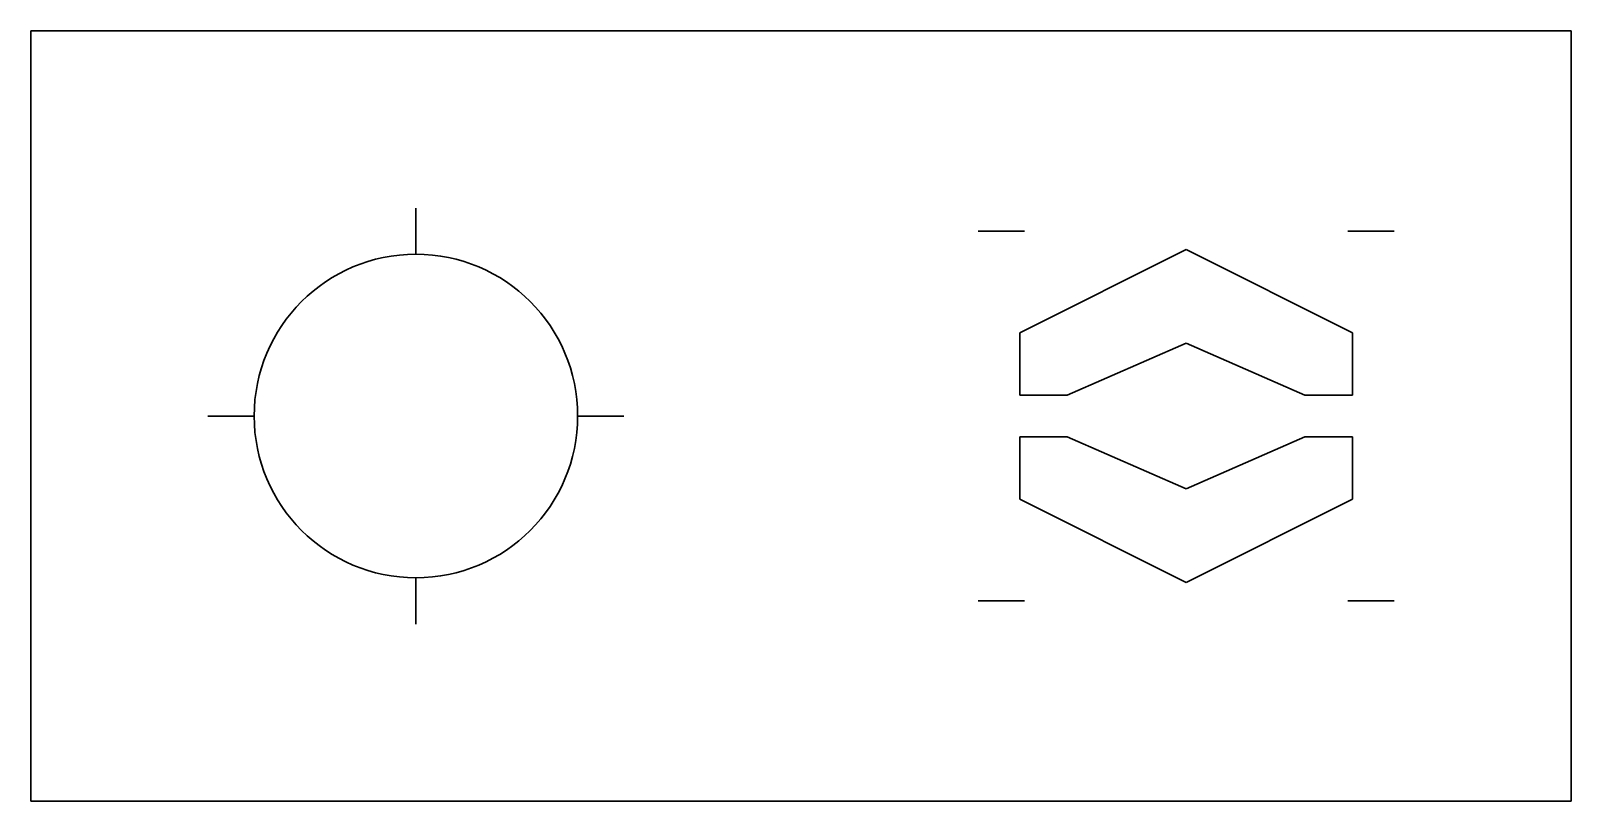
# Model space of a CAD drawing. Header units: millimetres. Extents: x -20 to 20, y -10 to 10.
import ezdxf

# ---------------------------------------------------------------- set-up
doc = ezdxf.new("R2010")
doc.units = ezdxf.units.MM
doc.layers.get('0').update_dxf_attribs({"lineweight": 30, "true_color": 0xffffff})

msp = doc.modelspace()

# ---------------------------------------------------------------- linework, layer by layer
at = {"color": 7, "true_color": 0xffffff}
for p, q in [((-20, 10), (0, 10)), ((-20, -10), (-20, 10)), ((0, 10), (20, 10)), ((20, 10), (20, -10)), ((5.68, 2.16), (10, 4.32)), ((10, 4.32), (14.32, 2.16)), ((5.68, 0.54), (5.68, 2.16)), ((14.32, 2.16), (14.32, 0.54)), ((6.914, 0.54), (10, 1.89)), ((10, 1.89), (13.086, 0.54)), ((5.68, -0.54), (5.68, -2.16)), ((6.914, -0.54), (10, -1.89)), ((10, -1.89), (13.086, -0.54)), ((14.32, -2.16), (14.32, -0.54)), ((5.68, -2.16), (10, -4.32)), ((10, -4.32), (14.32, -2.16)), ((0, -10), (-20, -10)), ((20, -10), (0, -10))]:
    msp.add_line(p, q, dxfattribs=at)
for p, q in [((-10, 4.2), (-10, 5.4)), ((4.6, 4.8), (5.8, 4.8)), ((15.4, 4.8), (14.2, 4.8)), ((5.68, 0.54), (6.914, 0.54)), ((13.086, 0.54), (14.32, 0.54)), ((-14.2, 0), (-15.4, 0)), ((-5.8, 0), (-4.6, 0)), ((5.68, -0.54), (6.914, -0.54)), ((13.086, -0.54), (14.32, -0.54)), ((-10, -4.2), (-10, -5.4)), ((4.6, -4.8), (5.8, -4.8)), ((15.4, -4.8), (14.2, -4.8))]:
    msp.add_line(p, q)
msp.add_circle((-10, 0), 4.2)

doc.saveas('drawing.dxf')
